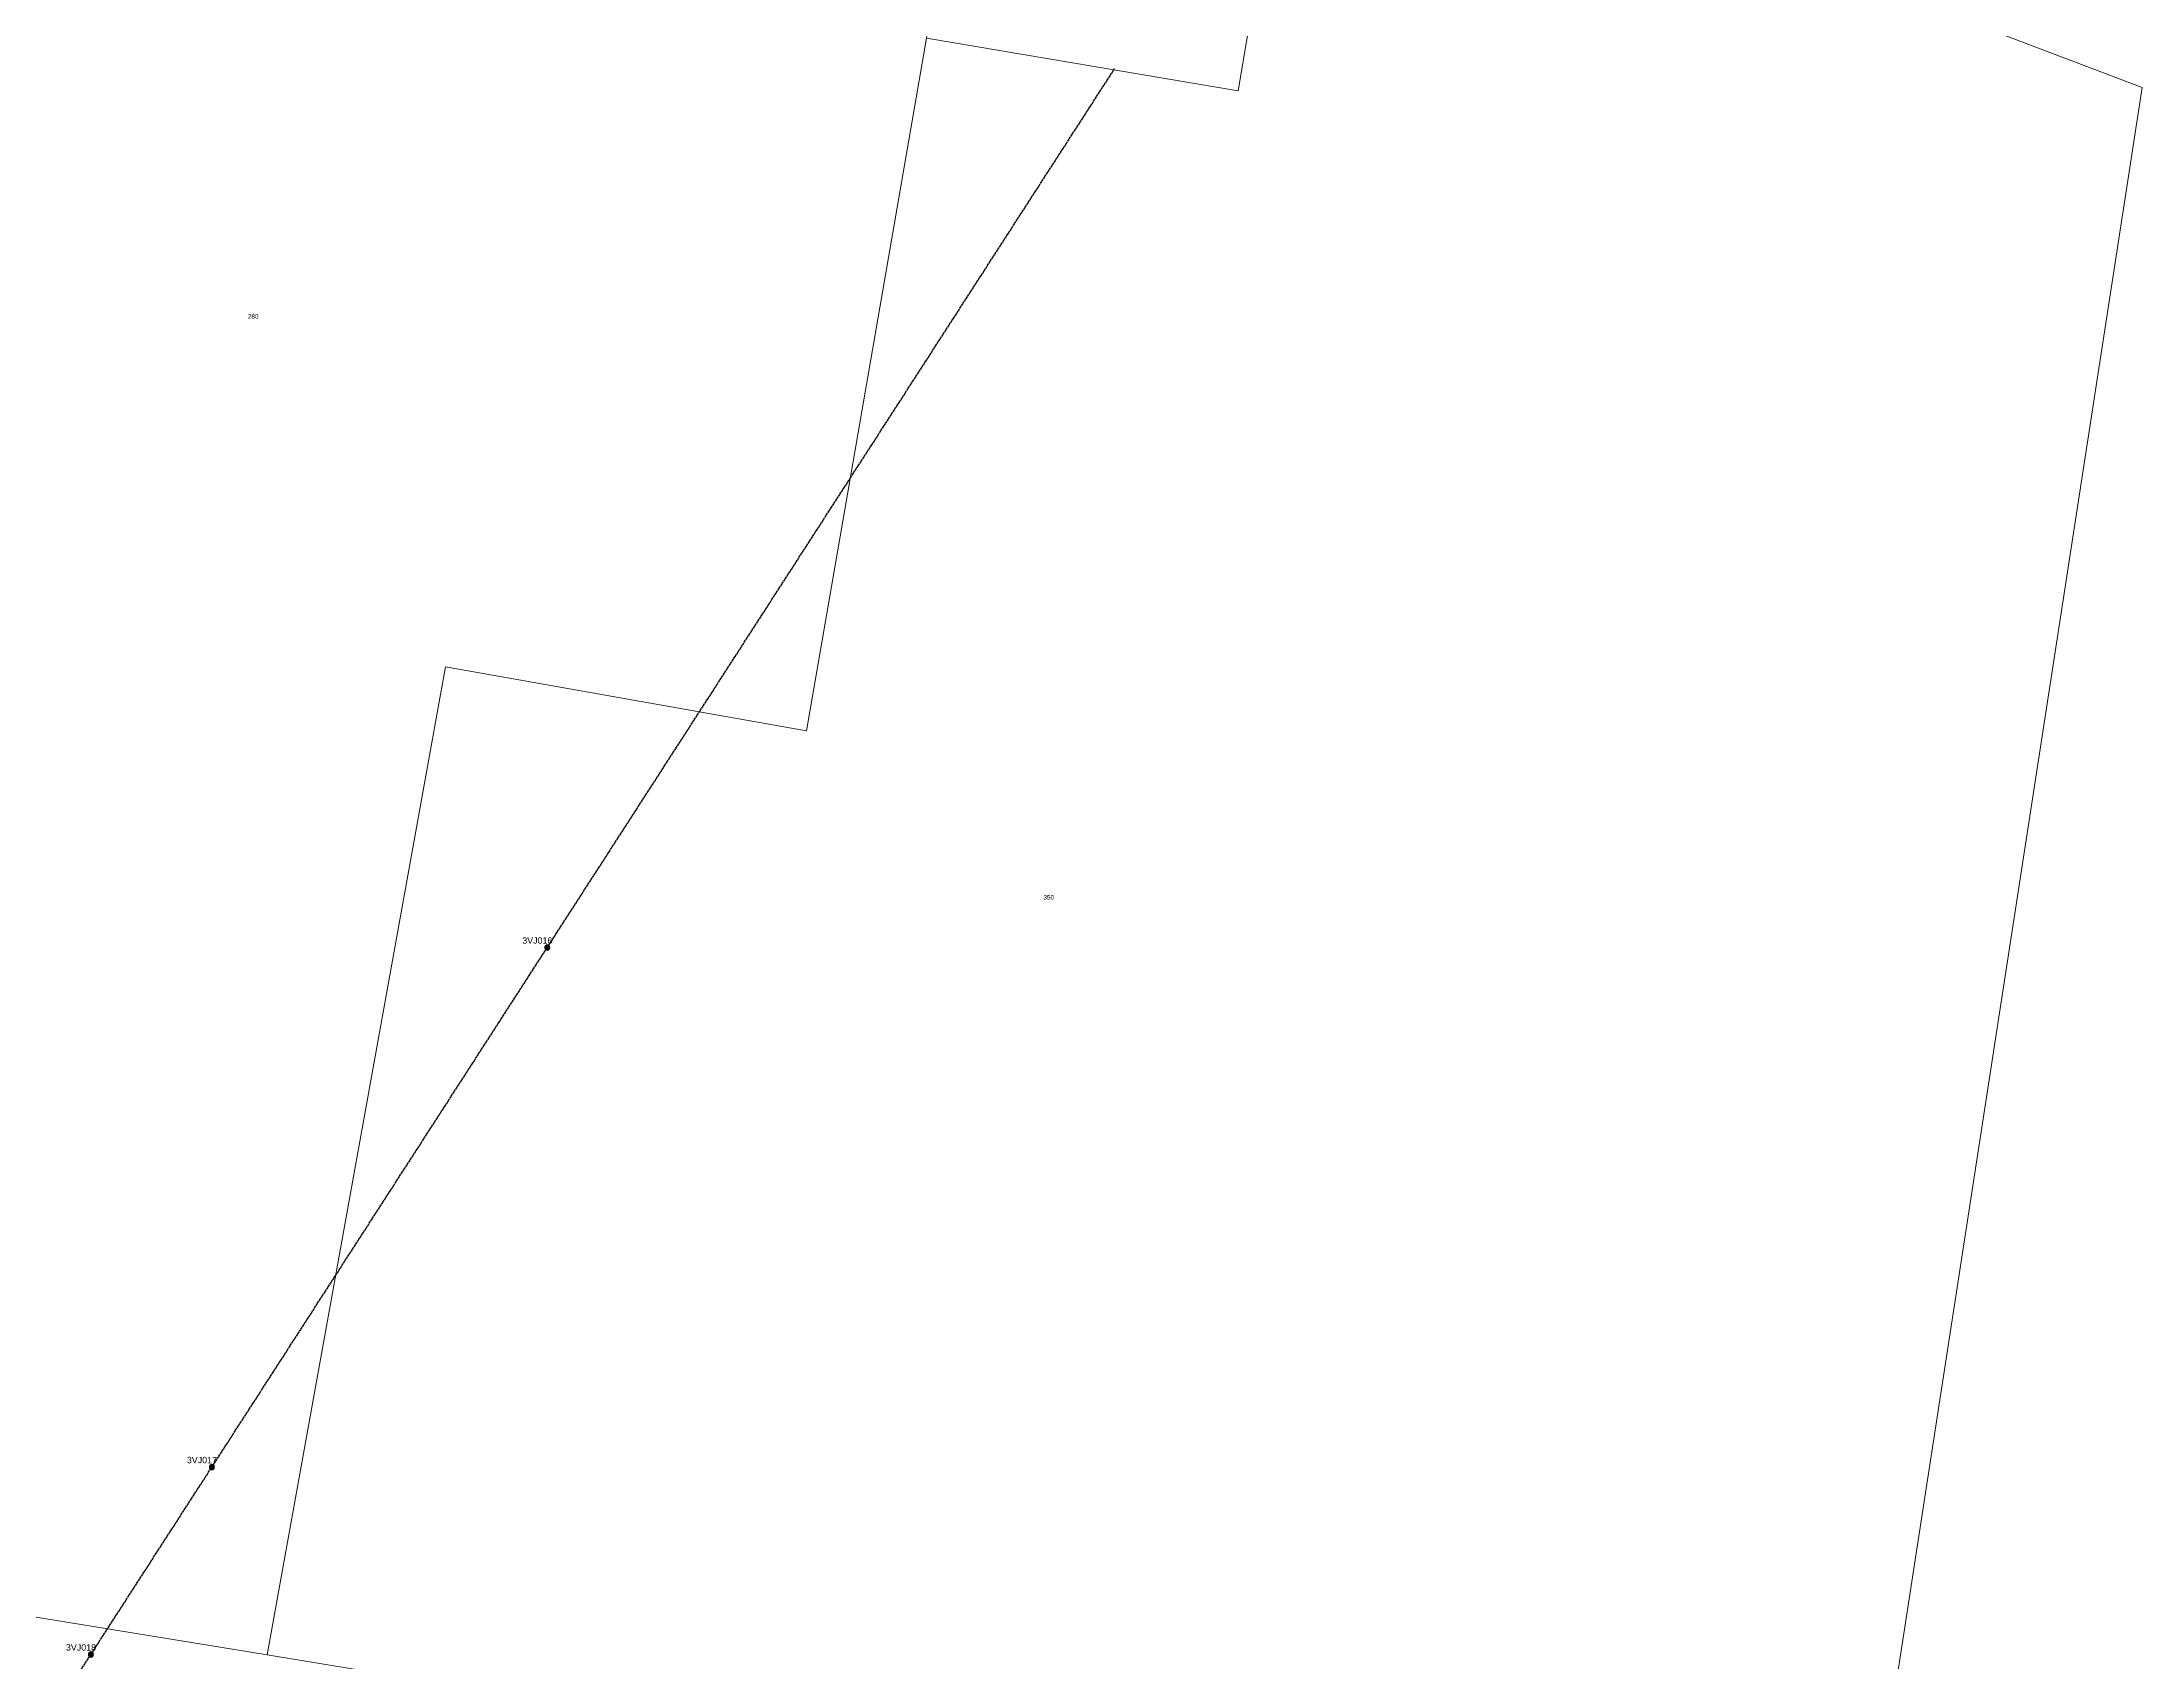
# Model space of a CAD drawing. Header units: metres. Extents: x 231386 to 238683, y 6156973 to 6161532.
# Drawn here: x 237014 to 237840, y 6159012 to 6159648 of the extents above; entities that cross this region are included whole.
import ezdxf
from ezdxf.enums import TextEntityAlignment as Align

# ---------------------------------------------------------------- set-up
doc = ezdxf.new("R2010")
doc.units = ezdxf.units.M
doc.linetypes.add('Cable Exist OH', pattern=[1, 1, 0])
doc.layers.get('0').update_dxf_attribs({"color": 6})
doc.layers.add('Cadastre Land Parcels_SP_EXT', color=8, linetype='Continuous', lineweight=5)
doc.layers.add('Mains_HV_EXT', color=7, linetype='Continuous')
doc.layers.add('SupportsOH_SP_TR_HV_LV_SL_EXT', color=7, linetype='Continuous')
doc.styles.add('POLE_LABEL', font='arial.ttf')
doc.styles.get("Standard").update_dxf_attribs({"font": 'arial.ttf'})

# ---------------------------------------------------------------- blocks, each defined once
blk = doc.blocks.new('POLE_EXT')
blk.add_hatch(color=256).paths.add_polyline_path([(-1, 0, 1), (1, 0, 1)])
blk.add_lwpolyline([(-1, 0, 1), (1, 0, 1)], format="xyb", close=True)
for tag, height, flags, p in [('pNumber', 2.5, 8, (-17.84, 2.07)), ('OWNED_BY', 0.2, 9, (1.35, -0.4)), ('SPECIAL_USE', 0.2, 9, (1.35, -0.8)), ('STATE', 0.2, 9, (1.35, -1)), ('cLV', 0.2, 9, (1.35, -1.4)), ('hDepth', 0.2, 9, (1.35, -1.6)), ('hDia', 0.2, 9, (1.35, -1.8)), ('cHV', 0.2, 9, (1.35, -2)), ('cLinedev', 0.2, 9, (1.35, -3.4)), ('pExisting', 0.2, 9, (1.35, -3.8)), ('pFooting', 0.2, 9, (1.35, -4.4)), ('pNew', 0.2, 9, (1.35, -4.6)), ('pRelocate', 0.2, 9, (1.35, -5)), ('pRemove', 0.2, 9, (1.35, -5.2)), ('pReplace', 0.2, 9, (1.35, -5.4)), ('pStay', 0.2, 9, (1.35, -5.6)), ('pType', 0.2, 9, (1.35, -5.8)), ('cspan', 0.2, 9, (1.35, -6)), ('STREETNAME', 0.2, 9, (1.35, -6.2)), ('SUBURB', 0.2, 9, (1.35, -6.4)), ('OPERATED_BY', 0.2, 9, (1.36, -7.01)), ('PARENT', 0.2, 9, (1.35, -0.6)), ('USAGE', 0.2, 9, (1.35, -1.2)), ('LBRACKET', 0.2, 9, (1.35, -2.2)), ('LExisting', 0.2, 9, (1.35, -2.4)), ('LANTNUMBER', 0.2, 9, (1.35, -2.6)), ('LOther', 0.2, 9, (1.35, -2.8)), ('LRemove', 0.2, 9, (1.35, -3)), ('LEGEND', 0.2, 9, (1.35, -3.2)), ('LOCATION', 0.2, 9, (1.35, -3.6)), ('PFNUMBER', 0.2, 9, (1.35, -4)), ('NEWPFNUMBER', 0.2, 9, (1.35, -4.2)), ('NOTES', 0.2, 9, (1.35, -6.6)), ('MAINTAINED_BY', 0.2, 9, (1.36, -6.81))]:
    blk.add_attdef(tag, text='', height=height, dxfattribs=dict(flags=flags)).set_placement(p, align=Align.MIDDLE_LEFT)
at = {"style": 'POLE_LABEL'}
for tag, height, flags, p in [('STRUCTURE_PLANT_NUMBER', 0.2, 9, (1.35, 0.03)), ('ASSET_NUM', 2.5, 8, (2, 2)), ('STREET_CODE', 0.2, 9, (1.35, -0.2))]:
    blk.add_attdef(tag, text='', height=height, dxfattribs=dict(at, flags=flags)).set_placement(p, align=Align.MIDDLE_LEFT)
at = {"flags": 1}
blk.add_attdef('Z', (1.35, -7.33), '', height=0.2, dxfattribs=at)

msp = doc.modelspace()

# ---------------------------------------------------------------- linework, layer by layer
at = {"layer": 'Cadastre Land Parcels_SP_EXT', "linetype": 'Continuous'}
for points in [[(237362.03, 6159650.01), (237396.38, 6159848.24), (237385.18, 6159857.51), (237144.04, 6160033.73), (237001.78, 6160058.65), (236873.26, 6159284.21), (236665.29, 6159317.58), (236629.44, 6159092.05), (237102.86, 6159014.86), (237173.04, 6159403.02), (237314.84, 6159377.87), (237362.03, 6159650.01)], [(237839.65, 6159630.6), (237506.74, 6159756.94), (237506.13, 6159757.44), (237484.47, 6159629.33), (237362.03, 6159650.01), (237314.84, 6159377.87), (237173.04, 6159403.02), (237102.86, 6159014.86), (237137.11, 6159009.28), (237157.01, 6159006.07), (237353.01, 6158974.11), (237637.39, 6158927.72), (237728.98, 6158912.8), (237839.65, 6159630.6)], [(237137.11, 6159009.28), (237102.86, 6159014.86), (236629.44, 6159092.05), (236567.23, 6158701.44), (236505.9, 6158315.74), (236715.95, 6158282.89), (236855.97, 6158232.37), (237001.29, 6158198.99), (237137.11, 6159009.28)]]:
    msp.add_lwpolyline(points, close=True, dxfattribs=at)
at = {"layer": 'Mains_HV_EXT', "linetype": 'Cable Exist OH'}
msp.add_lwpolyline([(236694.87, 6158488.23), (236808.86, 6158666.9), (237435.92, 6159638.03)], dxfattribs=at)

# ---------------------------------------------------------------- block references
at = {"layer": 'SupportsOH_SP_TR_HV_LV_SL_EXT'}
ref = msp.add_blockref('POLE_EXT', (237212.98, 6159292.76), dxfattribs=at)
ref.add_attrib('ASSET_NUM', '3VJ016', dxfattribs={"layer": '0', "height": 2.5, "style": 'POLE_LABEL'}).set_placement((237214.98, 6159293.51), align=Align.BOTTOM_RIGHT)
ref = msp.add_blockref('POLE_EXT', (237081.19, 6159088.65), dxfattribs=at)
ref.add_attrib('ASSET_NUM', '3VJ017', dxfattribs={"layer": '0', "height": 2.5, "style": 'POLE_LABEL'}).set_placement((237083.19, 6159089.4), align=Align.BOTTOM_RIGHT)
ref = msp.add_blockref('POLE_EXT', (237033.66, 6159015.04), dxfattribs=at)
ref.add_attrib('ASSET_NUM', '3VJ018', dxfattribs={"layer": '0', "height": 2.5, "style": 'POLE_LABEL'}).set_placement((237035.66, 6159015.79), align=Align.BOTTOM_RIGHT)

# ---------------------------------------------------------------- texts
at = {"layer": 'Cadastre Land Parcels_SP_EXT'}
for s, p in [('280', (237095.29, 6159539.79)), ('350', (237407.94, 6159311.54))]:
    msp.add_text(s, height=1.8, dxfattribs=at).set_placement(p)

doc.saveas('drawing.dxf')
